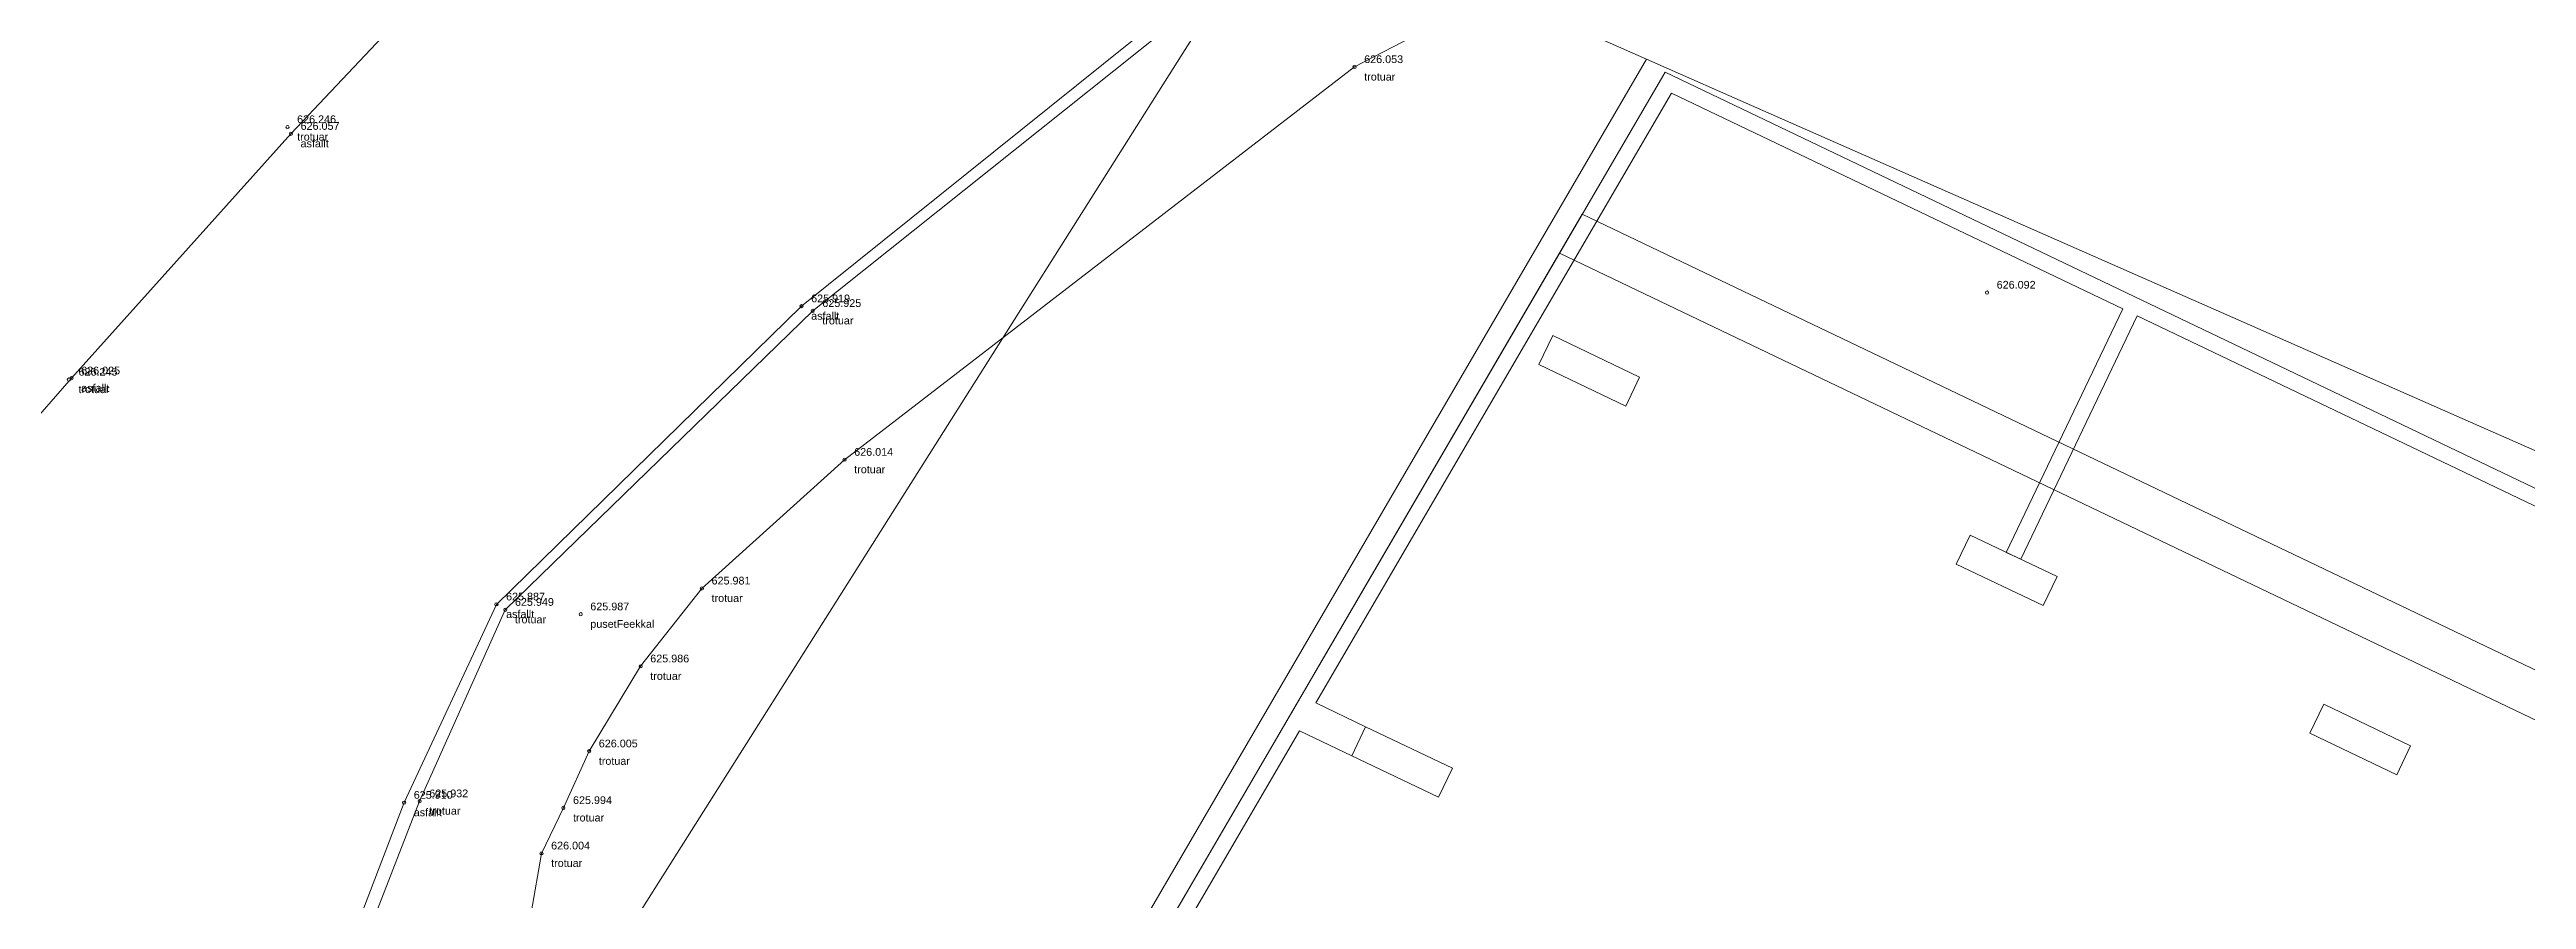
# Model space of a CAD drawing. Header units: metres. Extents: x 7511795 to 7511885.4, y 4693237.5 to 4693334.
# Drawn here: x 7511814.78 to 7511853.33, y 4693298.7 to 4693311.92 of the extents above; entities that cross this region are included whole.
import ezdxf

# ---------------------------------------------------------------- set-up
doc = ezdxf.new("R2010")
doc.units = ezdxf.units.M
for name, color, linetype, lineweight in [('asfalt', 252, 'Continuous', 0), ('bodrumi', 5, 'Continuous', 0), ('Matjet', 210, 'Continuous', 0), ('muri', 44, 'Continuous', 0), ('parcela', 7, 'Continuous', 0), ('shtyllat', 1, 'Continuous', 0), ('trapazani', 3, 'Continuous', 0), ('trotuar', 91, 'Continuous', 0)]:
    doc.layers.add(name, color=color, linetype=linetype, lineweight=lineweight)
doc.styles.get("Standard").update_dxf_attribs({"font": 'arial.ttf'})

# ---------------------------------------------------------------- blocks, each defined once
blk = doc.blocks.new('*U1', base_point=(7511835.095, 4693311.65, 626.053))
at = {"layer": 'Matjet', "linetype": 'ByBlock', "lineweight": -2}
blk.add_line((7511835.095, 4693311.65, 626.053), (7511835.095, 4693311.65, 626.053), dxfattribs=at)
blk.add_circle((7511835.095, 4693311.65, 626.053), 0.025, dxfattribs=at)
at = {"layer": 'Matjet', "linetype": 'ByBlock', "char_height": 0.12}
for s, insert, attachment_point in [('626.053', (7511835.245, 4693311.77, 626.053), 4), ('trotuar', (7511835.245, 4693311.559, 626.053), 1)]:
    blk.add_mtext(s, dxfattribs=dict(at, insert=insert, attachment_point=attachment_point))
blk = doc.blocks.new('*U2', base_point=(7511827.158, 4693305.539, 626.014))
at = {"layer": 'Matjet', "linetype": 'ByBlock', "lineweight": -2}
blk.add_line((7511827.158, 4693305.539, 626.014), (7511827.158, 4693305.539, 626.014), dxfattribs=at)
blk.add_circle((7511827.158, 4693305.539, 626.014), 0.025, dxfattribs=at)
at = {"layer": 'Matjet', "linetype": 'ByBlock', "char_height": 0.12}
for s, insert, attachment_point in [('trotuar', (7511827.308, 4693305.448, 626.014), 1), ('626.014', (7511827.308, 4693305.659, 626.014), 4)]:
    blk.add_mtext(s, dxfattribs=dict(at, insert=insert, attachment_point=attachment_point))
blk = doc.blocks.new('*U3', base_point=(7511824.938, 4693303.536, 625.981))
at = {"layer": 'Matjet', "linetype": 'ByBlock', "lineweight": -2}
blk.add_line((7511824.938, 4693303.536, 625.981), (7511824.938, 4693303.536, 625.981), dxfattribs=at)
blk.add_circle((7511824.938, 4693303.536, 625.981), 0.025, dxfattribs=at)
at = {"layer": 'Matjet', "linetype": 'ByBlock', "char_height": 0.12}
for s, insert, attachment_point in [('625.981', (7511825.088, 4693303.656, 625.981), 4), ('trotuar', (7511825.088, 4693303.445, 625.981), 1)]:
    blk.add_mtext(s, dxfattribs=dict(at, insert=insert, attachment_point=attachment_point))
blk = doc.blocks.new('*U4', base_point=(7511823.984, 4693302.324, 625.986))
at = {"layer": 'Matjet', "linetype": 'ByBlock', "lineweight": -2}
blk.add_line((7511823.984, 4693302.324, 625.986), (7511823.984, 4693302.324, 625.986), dxfattribs=at)
blk.add_circle((7511823.984, 4693302.324, 625.986), 0.025, dxfattribs=at)
at = {"layer": 'Matjet', "linetype": 'ByBlock', "char_height": 0.12}
for s, insert, attachment_point in [('625.986', (7511824.134, 4693302.444, 625.986), 4), ('trotuar', (7511824.134, 4693302.233, 625.986), 1)]:
    blk.add_mtext(s, dxfattribs=dict(at, insert=insert, attachment_point=attachment_point))
blk = doc.blocks.new('*U5', base_point=(7511823.051, 4693303.134, 625.987))
at = {"layer": 'Matjet', "linetype": 'ByBlock', "lineweight": -2}
blk.add_line((7511823.051, 4693303.134, 625.987), (7511823.051, 4693303.134, 625.987), dxfattribs=at)
blk.add_circle((7511823.051, 4693303.134, 625.987), 0.025, dxfattribs=at)
at = {"layer": 'Matjet', "linetype": 'ByBlock', "char_height": 0.12}
for s, insert, attachment_point in [('625.987', (7511823.201, 4693303.254, 625.987), 4), ('pusetFeekkal', (7511823.201, 4693303.043, 625.987), 1)]:
    blk.add_mtext(s, dxfattribs=dict(at, insert=insert, attachment_point=attachment_point))
blk = doc.blocks.new('*U6', base_point=(7511823.183, 4693301.002, 626.005))
at = {"layer": 'Matjet', "linetype": 'ByBlock', "lineweight": -2}
blk.add_line((7511823.183, 4693301.002, 626.005), (7511823.183, 4693301.002, 626.005), dxfattribs=at)
blk.add_circle((7511823.183, 4693301.002, 626.005), 0.025, dxfattribs=at)
at = {"layer": 'Matjet', "linetype": 'ByBlock', "char_height": 0.12}
for s, insert, attachment_point in [('626.005', (7511823.333, 4693301.122, 626.005), 4), ('trotuar', (7511823.333, 4693300.911, 626.005), 1)]:
    blk.add_mtext(s, dxfattribs=dict(at, insert=insert, attachment_point=attachment_point))
blk = doc.blocks.new('*U7', base_point=(7511822.782, 4693300.12, 625.994))
at = {"layer": 'Matjet', "linetype": 'ByBlock', "lineweight": -2}
blk.add_line((7511822.782, 4693300.12, 625.994), (7511822.782, 4693300.12, 625.994), dxfattribs=at)
blk.add_circle((7511822.782, 4693300.12, 625.994), 0.025, dxfattribs=at)
at = {"layer": 'Matjet', "linetype": 'ByBlock', "char_height": 0.12}
for s, insert, attachment_point in [('trotuar', (7511822.932, 4693300.029, 625.994), 1), ('625.994', (7511822.932, 4693300.24, 625.994), 4)]:
    blk.add_mtext(s, dxfattribs=dict(at, insert=insert, attachment_point=attachment_point))
blk = doc.blocks.new('*U8', base_point=(7511822.441, 4693299.413, 626.004))
at = {"layer": 'Matjet', "linetype": 'ByBlock', "lineweight": -2}
blk.add_line((7511822.441, 4693299.413, 626.004), (7511822.441, 4693299.413, 626.004), dxfattribs=at)
blk.add_circle((7511822.441, 4693299.413, 626.004), 0.025, dxfattribs=at)
at = {"layer": 'Matjet', "linetype": 'ByBlock', "char_height": 0.12}
for s, insert, attachment_point in [('trotuar', (7511822.591, 4693299.322, 626.004), 1), ('626.004', (7511822.591, 4693299.533, 626.004), 4)]:
    blk.add_mtext(s, dxfattribs=dict(at, insert=insert, attachment_point=attachment_point))
blk = doc.blocks.new('*U35', base_point=(7511844.939, 4693308.14, 626.092))
at = {"layer": 'Matjet', "linetype": 'ByBlock', "lineweight": -2}
blk.add_line((7511844.939, 4693308.14, 626.092), (7511844.939, 4693308.14, 626.092), dxfattribs=at)
blk.add_circle((7511844.939, 4693308.14, 626.092), 0.025, dxfattribs=at)
at = {"layer": 'Matjet', "linetype": 'ByBlock', "insert": (7511845.089, 4693308.26, 626.092), "char_height": 0.12, "attachment_point": 4}
blk.add_mtext('626.092', dxfattribs=at)
blk = doc.blocks.new('*U100', base_point=(7511826.662, 4693307.855, 625.925))
at = {"layer": 'Matjet', "linetype": 'ByBlock', "lineweight": -2}
blk.add_line((7511826.662, 4693307.855, 625.925), (7511826.662, 4693307.855, 625.925), dxfattribs=at)
blk.add_circle((7511826.662, 4693307.855, 625.925), 0.025, dxfattribs=at)
at = {"layer": 'Matjet', "linetype": 'ByBlock', "char_height": 0.12}
for s, insert, attachment_point in [('trotuar', (7511826.812, 4693307.764, 625.925), 1), ('625.925', (7511826.812, 4693307.975, 625.925), 4)]:
    blk.add_mtext(s, dxfattribs=dict(at, insert=insert, attachment_point=attachment_point))
blk = doc.blocks.new('*U101', base_point=(7511826.488, 4693307.928, 625.919))
at = {"layer": 'Matjet', "linetype": 'ByBlock', "lineweight": -2}
blk.add_line((7511826.488, 4693307.928, 625.919), (7511826.488, 4693307.928, 625.919), dxfattribs=at)
blk.add_circle((7511826.488, 4693307.928, 625.919), 0.025, dxfattribs=at)
at = {"layer": 'Matjet', "linetype": 'ByBlock', "char_height": 0.12}
for s, insert, attachment_point in [('asfallt', (7511826.638, 4693307.837, 625.919), 1), ('625.919', (7511826.638, 4693308.048, 625.919), 4)]:
    blk.add_mtext(s, dxfattribs=dict(at, insert=insert, attachment_point=attachment_point))
blk = doc.blocks.new('*U102', base_point=(7511821.74, 4693303.288, 625.887))
at = {"layer": 'Matjet', "linetype": 'ByBlock', "lineweight": -2}
blk.add_line((7511821.74, 4693303.288, 625.887), (7511821.74, 4693303.288, 625.887), dxfattribs=at)
blk.add_circle((7511821.74, 4693303.288, 625.887), 0.025, dxfattribs=at)
at = {"layer": 'Matjet', "linetype": 'ByBlock', "char_height": 0.12}
for s, insert, attachment_point in [('asfallt', (7511821.89, 4693303.197, 625.887), 1), ('625.887', (7511821.89, 4693303.408, 625.887), 4)]:
    blk.add_mtext(s, dxfattribs=dict(at, insert=insert, attachment_point=attachment_point))
blk = doc.blocks.new('*U103', base_point=(7511821.878, 4693303.204, 625.949))
at = {"layer": 'Matjet', "linetype": 'ByBlock', "lineweight": -2}
blk.add_line((7511821.878, 4693303.204, 625.949), (7511821.878, 4693303.204, 625.949), dxfattribs=at)
blk.add_circle((7511821.878, 4693303.204, 625.949), 0.025, dxfattribs=at)
at = {"layer": 'Matjet', "linetype": 'ByBlock', "char_height": 0.12}
for s, insert, attachment_point in [('trotuar', (7511822.028, 4693303.113, 625.949), 1), ('625.949', (7511822.028, 4693303.324, 625.949), 4)]:
    blk.add_mtext(s, dxfattribs=dict(at, insert=insert, attachment_point=attachment_point))
blk = doc.blocks.new('*U104', base_point=(7511820.545, 4693300.225, 625.932))
at = {"layer": 'Matjet', "linetype": 'ByBlock', "lineweight": -2}
blk.add_line((7511820.545, 4693300.225, 625.932), (7511820.545, 4693300.225, 625.932), dxfattribs=at)
blk.add_circle((7511820.545, 4693300.225, 625.932), 0.025, dxfattribs=at)
at = {"layer": 'Matjet', "linetype": 'ByBlock', "char_height": 0.12}
for s, insert, attachment_point in [('625.932', (7511820.695, 4693300.345, 625.932), 4), ('trotuar', (7511820.695, 4693300.134, 625.932), 1)]:
    blk.add_mtext(s, dxfattribs=dict(at, insert=insert, attachment_point=attachment_point))
blk = doc.blocks.new('*U105', base_point=(7511820.303, 4693300.202, 625.91))
at = {"layer": 'Matjet', "linetype": 'ByBlock', "lineweight": -2}
blk.add_line((7511820.303, 4693300.202, 625.91), (7511820.303, 4693300.202, 625.91), dxfattribs=at)
blk.add_circle((7511820.303, 4693300.202, 625.91), 0.025, dxfattribs=at)
at = {"layer": 'Matjet', "linetype": 'ByBlock', "char_height": 0.12}
for s, insert, attachment_point in [('asfallt', (7511820.453, 4693300.111, 625.91), 1), ('625.910', (7511820.453, 4693300.322, 625.91), 4)]:
    blk.add_mtext(s, dxfattribs=dict(at, insert=insert, attachment_point=attachment_point))
blk = doc.blocks.new('*U123', base_point=(7511815.127, 4693306.806, 626.025))
at = {"layer": 'Matjet', "linetype": 'ByBlock', "lineweight": -2}
blk.add_line((7511815.127, 4693306.806, 626.025), (7511815.127, 4693306.806, 626.025), dxfattribs=at)
blk.add_circle((7511815.127, 4693306.806, 626.025), 0.025, dxfattribs=at)
at = {"layer": 'Matjet', "linetype": 'ByBlock', "char_height": 0.12}
for s, insert, attachment_point in [('626.025', (7511815.277, 4693306.926, 626.025), 4), ('asfallt', (7511815.277, 4693306.715, 626.025), 1)]:
    blk.add_mtext(s, dxfattribs=dict(at, insert=insert, attachment_point=attachment_point))
blk = doc.blocks.new('*U124', base_point=(7511815.086, 4693306.786, 626.245))
at = {"layer": 'Matjet', "linetype": 'ByBlock', "lineweight": -2}
blk.add_line((7511815.086, 4693306.786, 626.245), (7511815.086, 4693306.786, 626.245), dxfattribs=at)
blk.add_circle((7511815.086, 4693306.786, 626.245), 0.025, dxfattribs=at)
at = {"layer": 'Matjet', "linetype": 'ByBlock', "char_height": 0.12}
for s, insert, attachment_point in [('626.245', (7511815.236, 4693306.906, 626.245), 4), ('trotuar', (7511815.236, 4693306.695, 626.245), 1)]:
    blk.add_mtext(s, dxfattribs=dict(at, insert=insert, attachment_point=attachment_point))
blk = doc.blocks.new('*U125', base_point=(7511818.488, 4693310.716, 626.246))
at = {"layer": 'Matjet', "linetype": 'ByBlock', "lineweight": -2}
blk.add_line((7511818.488, 4693310.716, 626.246), (7511818.488, 4693310.716, 626.246), dxfattribs=at)
blk.add_circle((7511818.488, 4693310.716, 626.246), 0.025, dxfattribs=at)
at = {"layer": 'Matjet', "linetype": 'ByBlock', "char_height": 0.12}
for s, insert, attachment_point in [('626.246', (7511818.638, 4693310.836, 626.246), 4), ('trotuar', (7511818.638, 4693310.625, 626.246), 1)]:
    blk.add_mtext(s, dxfattribs=dict(at, insert=insert, attachment_point=attachment_point))
blk = doc.blocks.new('*U126', base_point=(7511818.542, 4693310.611, 626.057))
at = {"layer": 'Matjet', "linetype": 'ByBlock', "lineweight": -2}
blk.add_line((7511818.542, 4693310.611, 626.057), (7511818.542, 4693310.611, 626.057), dxfattribs=at)
blk.add_circle((7511818.542, 4693310.611, 626.057), 0.025, dxfattribs=at)
at = {"layer": 'Matjet', "linetype": 'ByBlock', "char_height": 0.12}
for s, insert, attachment_point in [('asfallt', (7511818.692, 4693310.52, 626.057), 1), ('626.057', (7511818.692, 4693310.731, 626.057), 4)]:
    blk.add_mtext(s, dxfattribs=dict(at, insert=insert, attachment_point=attachment_point))

msp = doc.modelspace()

# ---------------------------------------------------------------- linework, layer by layer
at = {"layer": 'asfalt'}
for points in [[(7511808.787, 4693277.289, 625.845), (7511817.691, 4693293.371, 625.932), (7511820.303, 4693300.202, 625.91), (7511821.74, 4693303.288, 625.887), (7511826.488, 4693307.928, 625.919), (7511832.053, 4693312.392, 625.959), (7511837.196, 4693315.645, 625.918), (7511840.099, 4693316.94, 625.909), (7511843.205, 4693317.426, 625.868), (7511850.823, 4693316.948, 625.831), (7511857.907, 4693314.196, 625.819), (7511874.672, 4693305.54, 625.817), (7511884.37, 4693300.836, 625.786)], [(7511795.107, 4693276.287, 625.87), (7511803.151, 4693290.368, 625.976), (7511808.786, 4693298.891, 626.038), (7511813.855, 4693305.353, 626.043), (7511815.127, 4693306.806, 626.025), (7511818.542, 4693310.611, 626.057), (7511821.831, 4693314.095, 626.053), (7511821.863, 4693314.284, 626.025), (7511821.809, 4693314.512, 626.054), (7511821.53, 4693314.825, 626.042)]]:
    msp.add_polyline3d(points, dxfattribs=at)
at = {"layer": 'bodrumi'}
msp.add_lwpolyline([(7511855.345, 4693246.71), (7511877.719, 4693293.499), (7511839.929, 4693311.57), (7511815.983, 4693270.516)], close=True, dxfattribs=at)
at = {"layer": 'muri', "lineweight": 5}
msp.add_lwpolyline([(7511831.459, 4693296.553), (7511834.24, 4693301.32), (7511835.051, 4693300.932), (7511835.267, 4693301.383), (7511834.493, 4693301.753), (7511840.029, 4693311.245), (7511847.051, 4693307.887), (7511845.238, 4693304.097), (7511845.464, 4693303.989), (7511847.276, 4693307.779), (7511859.027, 4693302.16)], dxfattribs=at)
at = {"layer": 'parcela', "flags": 128}
for points in [[(7511839.64, 4693311.774), (7511814.966, 4693269.473), (7511808.304, 4693273.712), (7511819.588, 4693291.563), (7511833.949, 4693314.281), (7511839.64, 4693311.774)], [(7511814.966, 4693269.473), (7511839.64, 4693311.774), (7511841.452, 4693310.975), (7511873.052, 4693297.055), (7511878.341, 4693294.453), (7511872.939, 4693283.093), (7511869.394, 4693275.64), (7511867.394, 4693271.28), (7511855.089, 4693245.348), (7511843.413, 4693251.372), (7511814.966, 4693269.473)]]:
    msp.add_lwpolyline(points, dxfattribs=at)
at = {"layer": 'shtyllat', "lineweight": 5}
msp.add_lwpolyline([(7511877.719, 4693293.499), (7511839.929, 4693311.57), (7511815.983, 4693270.516), (7511855.345, 4693246.71)], close=True, dxfattribs=at)
at = {"layer": 'shtyllat'}
for points in [[(7511838.179, 4693307.472), (7511837.963, 4693307.021), (7511839.316, 4693306.374), (7511839.532, 4693306.825)], [(7511844.674, 4693304.366), (7511844.459, 4693303.915), (7511845.812, 4693303.268), (7511846.028, 4693303.719)], [(7511850.178, 4693301.735), (7511849.962, 4693301.284), (7511851.315, 4693300.637), (7511851.531, 4693301.088)], [(7511835.267, 4693301.383), (7511835.051, 4693300.932), (7511836.404, 4693300.285), (7511836.62, 4693300.736)]]:
    msp.add_lwpolyline(points, close=True, dxfattribs=at)
at = {"layer": 'trapazani', "lineweight": 5, "ltscale": 2}
for points in [[(7511836.368, 4693279.463), (7511828.884, 4693263.811), (7511852.159, 4693252.68), (7511862.707, 4693274.738), (7511851.565, 4693280.066), (7511860.56, 4693298.876), (7511838.639, 4693309.358), (7511826.279, 4693288.167), (7511834.27, 4693284.346)], [(7511837, 4693279.161), (7511829.817, 4693264.14), (7511851.83, 4693253.614), (7511861.774, 4693274.409), (7511850.632, 4693279.736), (7511859.627, 4693298.546), (7511838.286, 4693308.752), (7511826.633, 4693288.774), (7511834.572, 4693284.978)]]:
    msp.add_lwpolyline(points, dxfattribs=at)
at = {"layer": 'trotuar'}
for points in [[(7511857.88, 4693314.038, 625.877), (7511850.682, 4693316.825, 625.932), (7511843.247, 4693317.304, 625.91), (7511840.174, 4693316.672, 625.95), (7511837.257, 4693315.498, 625.979), (7511832.142, 4693312.223, 626.027), (7511826.662, 4693307.855, 625.925), (7511821.878, 4693303.204, 625.949), (7511820.545, 4693300.225, 625.932), (7511817.77, 4693293.093, 625.997), (7511808.875, 4693277.151, 625.902), (7511808.389, 4693276.154, 625.865), (7511808.44, 4693275.077, 625.859), (7511808.479, 4693274.825, 625.861), (7511809.331, 4693273.711, 625.869)], [(7511809.331, 4693273.711, 625.869), (7511819.577, 4693291.923, 625.996), (7511822.12, 4693297.565, 625.984), (7511822.441, 4693299.413, 626.004), (7511822.782, 4693300.12, 625.994), (7511823.183, 4693301.002, 626.005), (7511823.984, 4693302.324, 625.986), (7511824.938, 4693303.536, 625.981), (7511827.158, 4693305.539, 626.014), (7511835.095, 4693311.65, 626.053), (7511843.465, 4693315.991, 0), (7511849.927, 4693314.721, 625.927), (7511857.121, 4693312.288, 625.912)]]:
    msp.add_polyline3d(points, dxfattribs=at)

# ---------------------------------------------------------------- block references
at = {"layer": 'Matjet'}
for name, p in [('*U1', (7511835.095, 4693311.65, 626.053)), ('*U125', (7511818.488, 4693310.716, 626.246)), ('*U126', (7511818.542, 4693310.611, 626.057)), ('*U35', (7511844.939, 4693308.14, 626.092)), ('*U101', (7511826.488, 4693307.928, 625.919)), ('*U100', (7511826.662, 4693307.855, 625.925)), ('*U124', (7511815.086, 4693306.786, 626.245)), ('*U123', (7511815.127, 4693306.806, 626.025)), ('*U2', (7511827.158, 4693305.539, 626.014)), ('*U3', (7511824.938, 4693303.536, 625.981)), ('*U102', (7511821.74, 4693303.288, 625.887)), ('*U103', (7511821.878, 4693303.204, 625.949)), ('*U5', (7511823.051, 4693303.134, 625.987)), ('*U4', (7511823.984, 4693302.324, 625.986)), ('*U6', (7511823.183, 4693301.002, 626.005)), ('*U104', (7511820.545, 4693300.225, 625.932)), ('*U105', (7511820.303, 4693300.202, 625.91)), ('*U7', (7511822.782, 4693300.12, 625.994)), ('*U8', (7511822.441, 4693299.413, 626.004))]:
    msp.add_blockref(name, p, dxfattribs=at)

doc.saveas('drawing.dxf')
